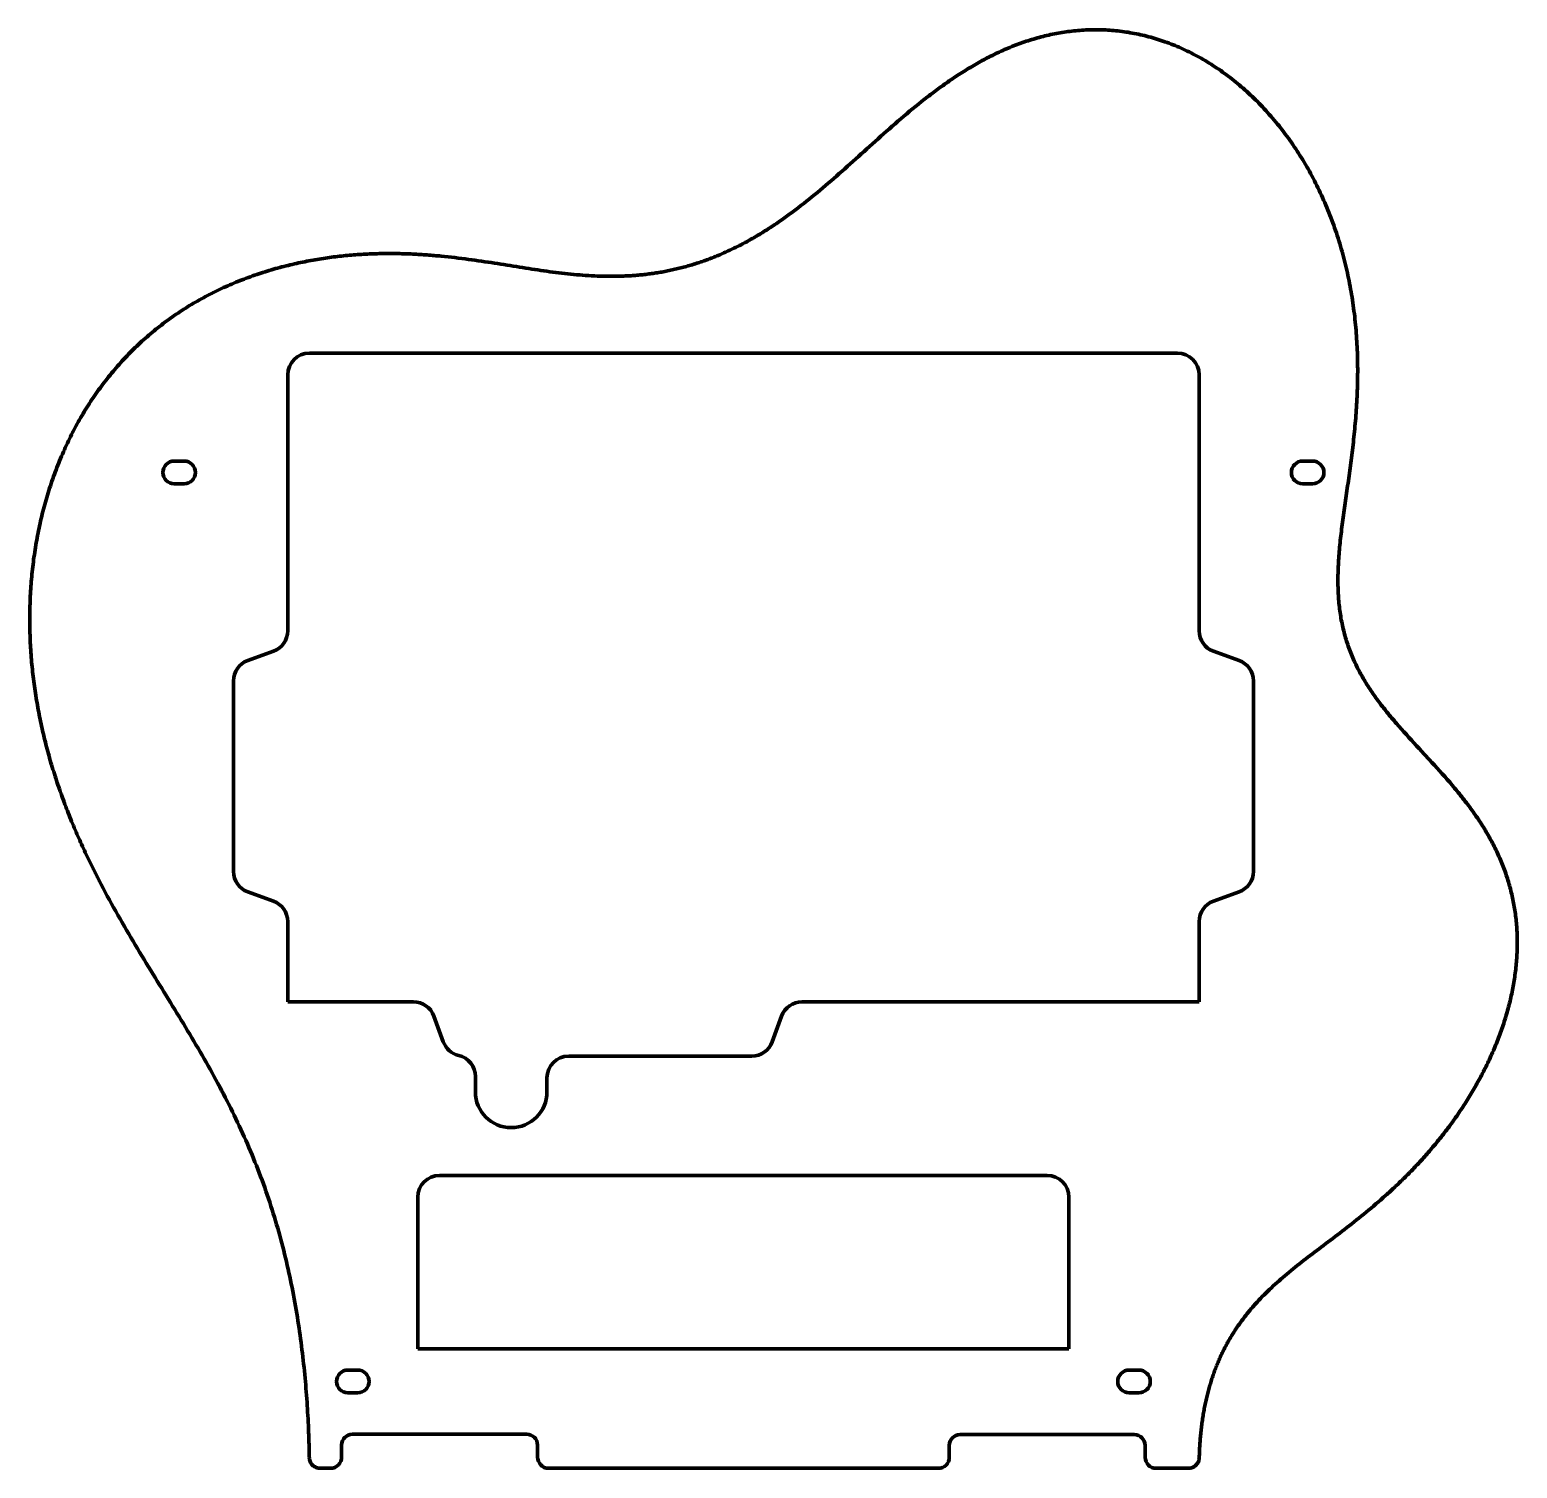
# Model space of a CAD drawing. Header units: millimetres. Extents: x -255 to 430, y -208 to 455.
import ezdxf

# ---------------------------------------------------------------- set-up
doc = ezdxf.new("R2010")
doc.units = ezdxf.units.MM
doc.header["$MEASUREMENT"] = 0
doc.layers.add('Visibile', color=7, linetype='Continuous', lineweight=0)

msp = doc.modelspace()

# ---------------------------------------------------------------- linework, layer by layer
at = {"layer": 'Visibile', "color": 7, "lineweight": 70}
for p, q in [((-126.21, 305.97), (273.79, 305.97)), ((-136.21, 177.97), (-136.21, 295.97)), ((283.79, 295.97), (283.79, 177.97)), ((-188.46, 256.22), (-183.96, 256.22)), ((331.54, 256.22), (336.04, 256.22)), ((-183.96, 245.72), (-188.46, 245.72)), ((336.04, 245.72), (331.54, 245.72)), ((-154.63, 164.26), (-142.79, 168.57)), ((290.37, 168.57), (302.21, 164.26)), ((-161.21, 67.07), (-161.21, 154.87)), ((308.79, 154.87), (308.79, 67.07)), ((-142.79, 53.36), (-154.63, 57.67)), ((302.21, 57.67), (290.37, 53.36)), ((-136.21, 6.97), (-136.21, 43.97)), ((283.79, 43.97), (283.79, 6.97)), ((-78.22, 6.97), (-136.21, 6.97)), ((167.79, 6.97), (100.79, 6.97)), ((283.79, 6.97), (167.79, 6.97)), ((-64.51, -11.45), (-68.82, 0.39)), ((91.39, 0.39), (87.08, -11.45)), ((77.68, -18.03), (-6.71, -18.03)), ((-49.71, -34.53), (-49.71, -27.5)), ((-16.71, -28.03), (-16.71, -34.53)), ((-66.21, -73.03), (213.79, -73.03)), ((-76.21, -153.03), (-76.21, -83.03)), ((223.79, -83.03), (223.79, -153.03)), ((-6.01, -153.03), (-76.21, -153.03)), ((153.59, -153.03), (-6.01, -153.03)), ((223.79, -153.03), (153.59, -153.03)), ((-108.46, -162.78), (-103.96, -162.78)), ((251.54, -162.78), (256.04, -162.78)), ((-103.96, -173.28), (-108.46, -173.28)), ((256.04, -173.28), (251.54, -173.28)), ((-111.36, -202.86), (-111.36, -197.33)), ((-106.36, -192.33), (-26.07, -192.33)), ((-21.07, -197.33), (-21.07, -202.86)), ((168.64, -203.03), (168.64, -197.5)), ((173.64, -192.5), (253.93, -192.5)), ((258.93, -197.5), (258.93, -203.03)), ((-121.25, -208.03), (-116.36, -208.03)), ((-16.07, -208.03), (163.64, -208.03)), ((263.93, -208.03), (278.85, -208.03))]:
    msp.add_line(p, q, dxfattribs=at)
msp.add_lwpolyline([(283.85, -203.17), (283.87, -202.42), (283.9, -201.66), (283.93, -200.91), (283.96, -200.17), (284, -199.42), (284.04, -198.68), (284.08, -197.95), (284.12, -197.21), (284.17, -196.48), (284.22, -195.75), (284.28, -195.03), (284.34, -194.31), (284.4, -193.59), (284.47, -192.87), (284.53, -192.16), (284.61, -191.45), (284.68, -190.74), (284.76, -190.04), (284.84, -189.34), (284.92, -188.64), (285.01, -187.94), (285.1, -187.25), (285.2, -186.56), (285.3, -185.88), (285.4, -185.19), (285.5, -184.52), (285.61, -183.84), (285.72, -183.16), (285.83, -182.49), (285.95, -181.83), (286.07, -181.16), (286.19, -180.5), (286.32, -179.84), (286.45, -179.19), (286.58, -178.53), (286.72, -177.88), (286.86, -177.24), (287, -176.59), (287.15, -175.95), (287.3, -175.31), (287.45, -174.68), (287.6, -174.05), (287.76, -173.42), (287.92, -172.79), (288.09, -172.17), (288.26, -171.55), (288.43, -170.93), (288.6, -170.32), (288.78, -169.7), (288.96, -169.1), (289.14, -168.49), (289.33, -167.89), (289.52, -167.29), (289.71, -166.69), (289.91, -166.1), (290.11, -165.51), (290.31, -164.92), (290.52, -164.33), (290.73, -163.75), (290.94, -163.17), (291.15, -162.59), (291.37, -162.02), (291.59, -161.45), (291.82, -160.88), (292.04, -160.32), (292.27, -159.75), (292.5, -159.19), (292.74, -158.64), (292.98, -158.08), (293.22, -157.53), (293.47, -156.98), (293.71, -156.43), (293.97, -155.89), (294.22, -155.35), (294.48, -154.81), (294.74, -154.28), (295, -153.74), (295.27, -153.21), (295.53, -152.69), (295.81, -152.16), (296.08, -151.64), (296.36, -151.12), (296.64, -150.6), (296.92, -150.09), (297.21, -149.58), (297.5, -149.07), (297.79, -148.56), (298.08, -148.06), (298.38, -147.56), (298.68, -147.06), (298.98, -146.56), (299.29, -146.07), (299.6, -145.58), (299.91, -145.09), (300.23, -144.6), (300.54, -144.12), (300.86, -143.63), (301.19, -143.16), (301.51, -142.68), (301.84, -142.2), (302.17, -141.73), (302.5, -141.26), (302.84, -140.79), (303.18, -140.33), (303.52, -139.86), (303.87, -139.4), (304.21, -138.94), (304.56, -138.48), (304.92, -138.03), (305.27, -137.58), (305.63, -137.13), (305.99, -136.68), (306.35, -136.23), (306.72, -135.78), (307.09, -135.34), (307.46, -134.9), (307.83, -134.46), (308.21, -134.02), (308.58, -133.59), (308.97, -133.16), (309.35, -132.72), (309.74, -132.29), (310.52, -131.44), (311.3, -130.59), (312.1, -129.75), (312.91, -128.92), (313.73, -128.09), (314.56, -127.26), (315.4, -126.45), (316.24, -125.63), (317.1, -124.83), (317.96, -124.02), (318.84, -123.23), (319.72, -122.43), (320.61, -121.64), (321.51, -120.85), (322.42, -120.07), (323.34, -119.29), (324.26, -118.51), (325.2, -117.73), (326.14, -116.95), (327.09, -116.18), (328.04, -115.41), (329.01, -114.63), (329.98, -113.86), (330.96, -113.09), (331.95, -112.32), (332.94, -111.54), (333.94, -110.77), (334.95, -109.99), (335.97, -109.22), (336.99, -108.44), (338.02, -107.65), (339.05, -106.87), (340.09, -106.08), (341.14, -105.28), (342.19, -104.49), (343.24, -103.69), (344.31, -102.88), (345.38, -102.07), (346.45, -101.25), (347.53, -100.43), (348.61, -99.6), (349.7, -98.77), (350.79, -97.92), (351.88, -97.07), (352.98, -96.22), (354.09, -95.35), (355.19, -94.48), (356.3, -93.6), (357.42, -92.7), (358.53, -91.8), (359.65, -90.89), (360.77, -89.98), (361.9, -89.05), (363.02, -88.11), (364.15, -87.16), (365.28, -86.19), (366.41, -85.22), (367.54, -84.24), (368.67, -83.24), (369.8, -82.23), (370.37, -81.72), (370.93, -81.21), (371.5, -80.7), (372.07, -80.18), (372.63, -79.66), (373.2, -79.13), (373.76, -78.61), (374.33, -78.08), (374.9, -77.54), (375.46, -77.01), (376.03, -76.47), (376.59, -75.92), (377.15, -75.37), (377.72, -74.82), (378.28, -74.27), (378.84, -73.71), (379.41, -73.15), (379.97, -72.59), (380.53, -72.02), (381.09, -71.45), (381.65, -70.87), (382.21, -70.3), (382.77, -69.71), (383.32, -69.13), (383.88, -68.54), (384.44, -67.95), (384.99, -67.35), (385.55, -66.75), (386.1, -66.15), (386.65, -65.54), (387.2, -64.93), (387.75, -64.32), (388.3, -63.7), (388.85, -63.08), (389.39, -62.46), (389.94, -61.83), (390.48, -61.2), (391.02, -60.56), (391.56, -59.92), (392.1, -59.28), (392.64, -58.63), (393.17, -57.98), (393.71, -57.33), (394.24, -56.67), (394.77, -56.01), (395.3, -55.35), (395.83, -54.68), (396.35, -54.01), (396.88, -53.33), (397.4, -52.65), (397.92, -51.97), (398.43, -51.28), (398.95, -50.59), (399.46, -49.9), (399.97, -49.21), (400.48, -48.51), (400.99, -47.8), (401.49, -47.1), (401.99, -46.39), (402.49, -45.67), (402.98, -44.96), (403.48, -44.24), (403.97, -43.51), (404.46, -42.78), (404.94, -42.05), (405.42, -41.32), (405.9, -40.58), (406.38, -39.84), (406.85, -39.1), (407.32, -38.36), (407.79, -37.61), (408.25, -36.85), (408.71, -36.1), (409.17, -35.34), (409.62, -34.58), (410.08, -33.81), (410.52, -33.05), (410.97, -32.28), (411.41, -31.5), (411.84, -30.73), (412.28, -29.95), (412.7, -29.17), (413.13, -28.38), (413.55, -27.6), (413.97, -26.81), (414.38, -26.02), (414.79, -25.22), (415.2, -24.42), (415.6, -23.63), (416, -22.82), (416.39, -22.02), (416.78, -21.21), (417.16, -20.4), (417.54, -19.59), (417.92, -18.78), (418.29, -17.96), (418.65, -17.15), (419.02, -16.33), (419.37, -15.5), (419.72, -14.68), (420.07, -13.86), (420.41, -13.03), (420.75, -12.2), (421.09, -11.37), (421.41, -10.53), (421.74, -9.7), (422.05, -8.86), (422.37, -8.03), (422.67, -7.19), (422.97, -6.35), (423.27, -5.5), (423.56, -4.66), (423.85, -3.81), (424.13, -2.97), (424.4, -2.12), (424.67, -1.27), (424.93, -0.42), (425.19, 0.43), (425.44, 1.28), (425.69, 2.14), (425.93, 2.99), (426.17, 3.84), (426.4, 4.7), (426.62, 5.56), (426.84, 6.41), (427.05, 7.27), (427.25, 8.13), (427.45, 8.99), (427.64, 9.85), (427.83, 10.71), (428.01, 11.57), (428.18, 12.43), (428.35, 13.3), (428.51, 14.16), (428.67, 15.02), (428.81, 15.88), (428.96, 16.74), (429.09, 17.61), (429.22, 18.47), (429.34, 19.33), (429.46, 20.19), (429.57, 21.06), (429.67, 21.92), (429.77, 22.78), (429.85, 23.64), (429.94, 24.5), (430.01, 25.36), (430.08, 26.22), (430.14, 27.08), (430.2, 27.94), (430.25, 28.8), (430.29, 29.66), (430.32, 30.52), (430.35, 31.38), (430.37, 32.23), (430.38, 33.09), (430.39, 33.94), (430.39, 34.8), (430.38, 35.65), (430.36, 36.5), (430.34, 37.35), (430.31, 38.2), (430.28, 39.05), (430.23, 39.9), (430.18, 40.75), (430.12, 41.59), (430.06, 42.44), (429.99, 43.28), (429.91, 44.12), (429.82, 44.96), (429.73, 45.8), (429.63, 46.63), (429.52, 47.47), (429.4, 48.3), (429.28, 49.14), (429.15, 49.97), (429.02, 50.8), (428.87, 51.62), (428.72, 52.45), (428.56, 53.27), (428.4, 54.1), (428.22, 54.92), (428.04, 55.73), (427.86, 56.55), (427.66, 57.36), (427.46, 58.18), (427.25, 58.99), (427.04, 59.8), (426.81, 60.6), (426.58, 61.41), (426.35, 62.21), (426.1, 63.01), (425.85, 63.81), (425.6, 64.6), (425.33, 65.4), (425.06, 66.19), (424.78, 66.98), (424.49, 67.77), (424.2, 68.55), (423.9, 69.33), (423.6, 70.11), (423.29, 70.89), (422.97, 71.67), (422.64, 72.44), (422.31, 73.21), (421.97, 73.98), (421.62, 74.74), (421.27, 75.51), (420.91, 76.27), (420.55, 77.03), (420.18, 77.79), (419.8, 78.54), (419.42, 79.29), (419.03, 80.04), (418.63, 80.79), (418.23, 81.53), (417.82, 82.27), (417.41, 83.01), (416.99, 83.75), (416.56, 84.49), (416.13, 85.22), (415.7, 85.95), (415.25, 86.67), (414.81, 87.4), (414.35, 88.12), (413.89, 88.84), (413.43, 89.56), (412.96, 90.28), (412.49, 90.99), (412.01, 91.7), (411.53, 92.41), (411.04, 93.12), (410.54, 93.82), (410.05, 94.52), (409.54, 95.22), (409.04, 95.92), (408.52, 96.62), (408.01, 97.31), (407.49, 98), (406.97, 98.69), (406.44, 99.38), (405.91, 100.06), (405.37, 100.75), (404.83, 101.43), (404.29, 102.11), (403.74, 102.78), (403.19, 103.46), (402.64, 104.13), (402.08, 104.8), (401.53, 105.47), (400.96, 106.14), (400.4, 106.81), (399.26, 108.14), (398.12, 109.46), (396.96, 110.78), (395.8, 112.09), (394.63, 113.4), (393.45, 114.7), (392.27, 115.99), (391.09, 117.29), (389.9, 118.58), (387.53, 121.15), (385.15, 123.72), (383.97, 125), (382.79, 126.28), (381.62, 127.56), (380.45, 128.84), (379.28, 130.12), (378.13, 131.41), (376.98, 132.69), (375.85, 133.98), (374.72, 135.27), (374.17, 135.92), (373.61, 136.57), (373.06, 137.21), (372.51, 137.86), (371.97, 138.52), (371.43, 139.17), (370.89, 139.82), (370.36, 140.48), (369.83, 141.13), (369.3, 141.79), (368.78, 142.45), (368.27, 143.11), (367.75, 143.78), (367.25, 144.44), (366.74, 145.11), (366.24, 145.77), (365.75, 146.45), (365.26, 147.12), (364.78, 147.79), (364.3, 148.47), (363.83, 149.15), (363.36, 149.83), (362.9, 150.51), (362.44, 151.2), (361.99, 151.89), (361.55, 152.58), (361.11, 153.27), (360.68, 153.97), (360.25, 154.67), (359.83, 155.37), (359.42, 156.07), (359.01, 156.78), (358.6, 157.49), (358.21, 158.2), (357.82, 158.92), (357.44, 159.64), (357.06, 160.36), (356.69, 161.09), (356.33, 161.82), (355.98, 162.55), (355.63, 163.29), (355.29, 164.03), (354.95, 164.77), (354.62, 165.52), (354.3, 166.27), (353.99, 167.02), (353.69, 167.78), (353.39, 168.54), (353.1, 169.31), (352.81, 170.08), (352.54, 170.85), (352.27, 171.63), (352.01, 172.41), (351.76, 173.19), (351.51, 173.99), (351.27, 174.78), (351.04, 175.58), (350.82, 176.38), (350.61, 177.19), (350.4, 178), (350.2, 178.82), (350.01, 179.64), (349.82, 180.46), (349.65, 181.29), (349.48, 182.13), (349.32, 182.96), (349.17, 183.81), (349.02, 184.66), (348.89, 185.51), (348.76, 186.37), (348.64, 187.23), (348.53, 188.1), (348.42, 188.97), (348.32, 189.85), (348.23, 190.73), (348.15, 191.62), (348.08, 192.51), (348.01, 193.41), (347.95, 194.31), (347.9, 195.22), (347.86, 196.13), (347.82, 197.05), (347.79, 197.97), (347.77, 198.9), (347.76, 199.83), (347.75, 200.77), (347.75, 201.72), (347.76, 202.67), (347.78, 203.62), (347.8, 204.58), (347.83, 205.54), (347.86, 206.51), (347.9, 207.49), (347.95, 208.47), (348, 209.45), (348.06, 210.45), (348.13, 211.44), (348.2, 212.44), (348.28, 213.45), (348.36, 214.46), (348.45, 215.48), (348.55, 216.5), (348.65, 217.53), (348.75, 218.56), (348.86, 219.6), (348.97, 220.64), (349.09, 221.69), (349.21, 222.74), (349.34, 223.8), (349.47, 224.86), (349.6, 225.93), (349.74, 227), (349.88, 228.08), (350.02, 229.16), (350.17, 230.25), (350.32, 231.34), (350.47, 232.44), (350.63, 233.54), (350.78, 234.65), (350.94, 235.76), (351.1, 236.88), (351.26, 238), (351.42, 239.13), (351.58, 240.26), (351.75, 241.39), (351.91, 242.53), (352.07, 243.67), (352.24, 244.82), (352.4, 245.97), (352.57, 247.13), (352.73, 248.29), (352.89, 249.46), (353.06, 250.62), (353.22, 251.8), (353.38, 252.97), (353.54, 254.15), (353.69, 255.34), (353.85, 256.53), (354, 257.72), (354.15, 258.91), (354.3, 260.11), (354.45, 261.31), (354.59, 262.52), (354.73, 263.73), (354.87, 264.94), (355, 266.16), (355.13, 267.38), (355.26, 268.6), (355.38, 269.82), (355.5, 271.05), (355.62, 272.28), (355.73, 273.51), (355.83, 274.75), (355.94, 275.99), (356.03, 277.23), (356.13, 278.47), (356.21, 279.72), (356.3, 280.97), (356.38, 282.22), (356.45, 283.47), (356.51, 284.72), (356.58, 285.98), (356.63, 287.24), (356.68, 288.5), (356.72, 289.76), (356.76, 291.02), (356.79, 292.29), (356.82, 293.55), (356.84, 294.82), (356.85, 296.09), (356.86, 297.36), (356.86, 298.63), (356.85, 299.9), (356.83, 301.17), (356.81, 302.44), (356.78, 303.72), (356.75, 304.99), (356.71, 306.27), (356.66, 307.54), (356.6, 308.82), (356.53, 310.09), (356.46, 311.37), (356.38, 312.64), (356.29, 313.92), (356.2, 315.2), (356.1, 316.47), (355.99, 317.75), (355.87, 319.02), (355.74, 320.29), (355.61, 321.57), (355.47, 322.84), (355.32, 324.11), (355.16, 325.38), (355, 326.65), (354.82, 327.92), (354.64, 329.18), (354.45, 330.45), (354.26, 331.71), (354.05, 332.98), (353.84, 334.24), (353.61, 335.5), (353.38, 336.75), (353.15, 338.01), (352.9, 339.26), (352.64, 340.51), (352.38, 341.76), (352.11, 343.01), (351.83, 344.25), (351.54, 345.49), (351.25, 346.73), (350.94, 347.97), (350.63, 349.2), (350.31, 350.43), (349.98, 351.66), (349.64, 352.88), (349.3, 354.1), (348.94, 355.32), (348.58, 356.53), (348.21, 357.74), (347.83, 358.95), (347.44, 360.15), (347.05, 361.35), (346.65, 362.54), (346.23, 363.74), (345.82, 364.92), (345.39, 366.1), (344.95, 367.28), (344.51, 368.46), (344.06, 369.63), (343.6, 370.79), (343.13, 371.95), (342.65, 373.1), (342.17, 374.25), (341.68, 375.4), (341.18, 376.54), (340.67, 377.67), (340.16, 378.8), (339.64, 379.93), (339.11, 381.04), (338.57, 382.16), (338.02, 383.26), (337.47, 384.37), (336.91, 385.46), (336.34, 386.55), (335.77, 387.63), (335.19, 388.71), (334.6, 389.78), (334, 390.85), (333.39, 391.9), (332.78, 392.96), (332.17, 394), (331.54, 395.04), (330.91, 396.07), (330.27, 397.1), (329.62, 398.11), (328.97, 399.12), (328.31, 400.13), (327.64, 401.13), (326.97, 402.11), (326.29, 403.1), (325.6, 404.07), (324.91, 405.04), (324.21, 406), (323.51, 406.95), (322.8, 407.9), (322.08, 408.83), (321.36, 409.76), (320.63, 410.68), (319.89, 411.59), (319.15, 412.5), (318.41, 413.39), (317.65, 414.28), (316.9, 415.16), (316.13, 416.03), (315.36, 416.9), (314.59, 417.75), (313.81, 418.6), (313.02, 419.44), (312.23, 420.26), (311.44, 421.08), (310.64, 421.9), (309.84, 422.7), (309.03, 423.49), (308.21, 424.27), (307.39, 425.05), (306.57, 425.82), (305.74, 426.57), (304.91, 427.32), (304.07, 428.06), (303.23, 428.79), (302.39, 429.51), (301.54, 430.22), (300.69, 430.92), (299.83, 431.61), (298.97, 432.29), (298.1, 432.96), (297.24, 433.62), (296.36, 434.28), (295.49, 434.92), (294.61, 435.55), (293.73, 436.18), (292.84, 436.79), (291.96, 437.39), (291.07, 437.98), (290.17, 438.57), (289.27, 439.14), (288.38, 439.7), (287.47, 440.26), (286.57, 440.8), (285.66, 441.33), (284.75, 441.86), (283.84, 442.37), (282.92, 442.87), (282.01, 443.36), (281.09, 443.84), (280.17, 444.32), (279.25, 444.78), (278.32, 445.23), (277.4, 445.67), (276.47, 446.1), (275.54, 446.52), (274.61, 446.93), (273.68, 447.33), (272.74, 447.72), (271.81, 448.1), (270.87, 448.46), (269.93, 448.82), (269, 449.17), (268.06, 449.51), (267.12, 449.84), (266.18, 450.15), (265.24, 450.46), (264.29, 450.76), (263.35, 451.04), (262.41, 451.32), (261.47, 451.58), (260.52, 451.84), (259.58, 452.09), (258.64, 452.32), (257.69, 452.55), (256.75, 452.76), (255.81, 452.97), (254.86, 453.16), (253.92, 453.35), (252.98, 453.53), (252.04, 453.69), (251.09, 453.85), (250.15, 453.99), (249.21, 454.13), (248.27, 454.26), (247.33, 454.37), (246.39, 454.48), (245.46, 454.58), (244.52, 454.67), (243.58, 454.75), (242.65, 454.81), (241.72, 454.87), (240.78, 454.92), (239.85, 454.97), (238.92, 455), (237.99, 455.02), (237.07, 455.03), (236.14, 455.04), (235.22, 455.03), (234.3, 455.02), (233.37, 455), (232.46, 454.97), (231.54, 454.93), (230.62, 454.88), (229.71, 454.82), (228.8, 454.76), (227.89, 454.68), (226.98, 454.6), (226.07, 454.51), (225.17, 454.41), (224.26, 454.3), (223.36, 454.18), (222.46, 454.06), (221.57, 453.93), (220.67, 453.79), (219.78, 453.64), (218.89, 453.48), (218, 453.32), (217.12, 453.15), (216.24, 452.97), (215.36, 452.78), (214.48, 452.59), (213.6, 452.39), (212.73, 452.18), (211.86, 451.96), (210.99, 451.74), (210.12, 451.51), (209.26, 451.27), (208.4, 451.02), (207.54, 450.77), (206.68, 450.51), (205.83, 450.25), (204.98, 449.98), (204.13, 449.7), (203.29, 449.41), (202.44, 449.12), (201.6, 448.82), (200.76, 448.52), (199.93, 448.21), (199.1, 447.89), (198.27, 447.57), (197.44, 447.24), (196.61, 446.9), (195.79, 446.56), (194.97, 446.22), (194.16, 445.86), (193.34, 445.51), (192.53, 445.14), (191.72, 444.77), (190.92, 444.4), (190.11, 444.02), (189.31, 443.63), (188.51, 443.24), (187.72, 442.84), (186.93, 442.44), (186.14, 442.04), (185.35, 441.62), (184.56, 441.21), (183.78, 440.79), (183, 440.36), (182.23, 439.93), (181.45, 439.49), (180.68, 439.05), (179.91, 438.61), (179.14, 438.16), (178.38, 437.71), (177.62, 437.25), (176.86, 436.79), (176.1, 436.32), (175.35, 435.85), (174.6, 435.38), (173.85, 434.9), (173.1, 434.42), (172.36, 433.94), (171.62, 433.45), (170.88, 432.95), (170.14, 432.46), (169.4, 431.96), (168.67, 431.46), (167.94, 430.95), (167.21, 430.44), (166.49, 429.93), (165.77, 429.41), (165.05, 428.89), (164.33, 428.37), (163.61, 427.85), (162.9, 427.32), (162.18, 426.79), (161.47, 426.26), (160.77, 425.72), (160.06, 425.18), (159.36, 424.64), (158.66, 424.1), (157.26, 423.01), (155.87, 421.91), (154.49, 420.8), (153.11, 419.68), (151.75, 418.56), (150.39, 417.43), (149.03, 416.3), (147.69, 415.16), (146.34, 414.01), (145.01, 412.86), (143.68, 411.71), (142.36, 410.56), (141.04, 409.4), (139.73, 408.24), (138.42, 407.08), (137.12, 405.92), (135.82, 404.75), (134.53, 403.59), (133.24, 402.43), (131.95, 401.27), (130.67, 400.11), (129.38, 398.96), (128.11, 397.8), (126.83, 396.65), (125.56, 395.5), (124.29, 394.36), (123.02, 393.22), (121.76, 392.09), (120.49, 390.96), (119.23, 389.84), (117.97, 388.72), (116.71, 387.61), (115.45, 386.51), (114.19, 385.41), (112.93, 384.33), (111.67, 383.25), (110.41, 382.18), (109.15, 381.12), (107.9, 380.07), (106.64, 379.02), (105.37, 377.99), (104.11, 376.97), (102.85, 375.96), (101.59, 374.96), (100.32, 373.97), (99.06, 373), (98.42, 372.51), (97.79, 372.03), (97.16, 371.56), (96.52, 371.08), (95.89, 370.61), (95.25, 370.14), (94.62, 369.68), (93.98, 369.21), (93.34, 368.76), (92.71, 368.3), (92.07, 367.85), (91.43, 367.4), (90.79, 366.96), (90.15, 366.51), (89.51, 366.08), (88.87, 365.64), (88.23, 365.21), (87.59, 364.78), (86.95, 364.36), (86.31, 363.94), (85.67, 363.52), (85.02, 363.11), (84.38, 362.7), (83.74, 362.29), (83.09, 361.89), (82.45, 361.49), (81.8, 361.09), (81.16, 360.7), (80.51, 360.31), (79.86, 359.93), (79.22, 359.55), (78.57, 359.17), (77.92, 358.8), (77.27, 358.43), (76.62, 358.07), (75.97, 357.71), (75.32, 357.35), (74.67, 357), (74.02, 356.65), (73.36, 356.3), (72.71, 355.96), (72.06, 355.62), (71.41, 355.29), (70.75, 354.96), (70.1, 354.63), (69.44, 354.31), (68.79, 353.99), (68.13, 353.68), (67.47, 353.37), (66.82, 353.07), (66.16, 352.76), (65.5, 352.47), (64.84, 352.17), (64.18, 351.88), (63.53, 351.6), (62.87, 351.32), (62.21, 351.04), (61.55, 350.77), (60.88, 350.5), (60.22, 350.23), (59.56, 349.97), (58.9, 349.71), (58.24, 349.46), (57.57, 349.21), (56.91, 348.97), (56.25, 348.73), (55.58, 348.49), (54.92, 348.26), (54.25, 348.03), (53.59, 347.81), (52.92, 347.58), (52.26, 347.37), (51.59, 347.16), (50.93, 346.95), (50.26, 346.74), (49.59, 346.54), (48.92, 346.35), (48.26, 346.16), (47.59, 345.97), (46.92, 345.78), (46.25, 345.6), (45.58, 345.43), (44.91, 345.25), (44.25, 345.09), (43.58, 344.92), (42.91, 344.76), (42.24, 344.61), (41.57, 344.45), (40.9, 344.31), (40.23, 344.16), (39.56, 344.02), (38.88, 343.88), (38.21, 343.75), (37.54, 343.62), (36.87, 343.5), (36.2, 343.37), (35.53, 343.26), (34.85, 343.14), (34.18, 343.03), (33.51, 342.93), (32.84, 342.82), (32.17, 342.73), (31.49, 342.63), (30.82, 342.54), (30.15, 342.45), (29.47, 342.37), (28.8, 342.29), (28.13, 342.21), (27.45, 342.14), (26.78, 342.07), (26.1, 342), (25.43, 341.94), (24.76, 341.88), (24.08, 341.82), (23.41, 341.77), (22.73, 341.72), (22.06, 341.67), (21.38, 341.63), (20.71, 341.59), (20.04, 341.56), (19.36, 341.53), (18.69, 341.5), (18.01, 341.47), (17.33, 341.45), (16.66, 341.43), (15.98, 341.41), (15.31, 341.4), (14.63, 341.39), (13.96, 341.38), (13.28, 341.38), (11.93, 341.38), (10.57, 341.39), (9.22, 341.42), (7.87, 341.45), (6.51, 341.5), (5.16, 341.56), (3.8, 341.63), (2.44, 341.71), (1.08, 341.8), (-0.28, 341.89), (-1.64, 342), (-3, 342.12), (-4.37, 342.24), (-5.73, 342.38), (-7.1, 342.52), (-8.47, 342.67), (-9.84, 342.83), (-11.22, 342.99), (-12.59, 343.16), (-13.97, 343.34), (-15.36, 343.52), (-16.74, 343.71), (-18.13, 343.91), (-19.52, 344.11), (-20.92, 344.31), (-22.31, 344.52), (-23.72, 344.73), (-25.12, 344.95), (-26.54, 345.17), (-27.95, 345.39), (-29.37, 345.61), (-30.8, 345.84), (-32.23, 346.07), (-33.67, 346.3), (-35.11, 346.53), (-36.56, 346.76), (-38.01, 346.99), (-39.47, 347.22), (-40.94, 347.45), (-42.41, 347.68), (-43.89, 347.9), (-45.38, 348.13), (-46.88, 348.35), (-48.38, 348.57), (-49.89, 348.79), (-51.41, 349), (-52.94, 349.21), (-54.47, 349.41), (-56.02, 349.61), (-57.57, 349.8), (-59.13, 349.99), (-60.7, 350.17), (-62.28, 350.34), (-63.87, 350.51), (-65.46, 350.67), (-66.27, 350.75), (-67.07, 350.82), (-67.88, 350.9), (-68.69, 350.97), (-69.5, 351.03), (-70.31, 351.1), (-71.13, 351.16), (-71.95, 351.23), (-72.77, 351.29), (-73.59, 351.34), (-74.42, 351.4), (-75.25, 351.45), (-76.08, 351.5), (-76.91, 351.54), (-77.75, 351.59), (-78.59, 351.63), (-79.43, 351.67), (-80.27, 351.7), (-81.12, 351.73), (-81.97, 351.76), (-82.82, 351.79), (-83.67, 351.81), (-84.53, 351.83), (-85.39, 351.85), (-86.25, 351.86), (-87.11, 351.87), (-87.98, 351.88), (-88.85, 351.88), (-89.72, 351.88), (-90.59, 351.88), (-91.47, 351.87), (-92.35, 351.86), (-93.23, 351.85), (-94.11, 351.83), (-95, 351.81), (-95.89, 351.78), (-96.78, 351.75), (-97.67, 351.72), (-98.57, 351.68), (-99.47, 351.64), (-100.37, 351.6), (-101.27, 351.55), (-102.17, 351.49), (-103.08, 351.44), (-103.99, 351.38), (-104.9, 351.31), (-105.82, 351.24), (-106.73, 351.16), (-107.65, 351.09), (-108.57, 351), (-109.5, 350.91), (-110.42, 350.82), (-111.35, 350.72), (-112.28, 350.62), (-113.21, 350.52), (-114.14, 350.4), (-115.07, 350.29), (-116.01, 350.17), (-116.95, 350.04), (-117.89, 349.91), (-118.83, 349.78), (-119.77, 349.63), (-120.72, 349.49), (-121.67, 349.34), (-122.61, 349.18), (-123.56, 349.02), (-124.51, 348.85), (-125.47, 348.68), (-126.42, 348.5), (-127.37, 348.32), (-128.33, 348.13), (-129.29, 347.94), (-130.24, 347.74), (-131.2, 347.54), (-132.16, 347.33), (-133.12, 347.11), (-134.09, 346.89), (-135.05, 346.66), (-136.01, 346.43), (-136.97, 346.19), (-137.94, 345.95), (-138.9, 345.7), (-139.87, 345.44), (-140.83, 345.18), (-141.8, 344.91), (-142.76, 344.63), (-143.73, 344.35), (-144.69, 344.07), (-145.66, 343.77), (-146.62, 343.48), (-147.59, 343.17), (-148.55, 342.86), (-149.51, 342.54), (-150.48, 342.22), (-151.44, 341.89), (-152.4, 341.55), (-153.36, 341.21), (-154.32, 340.86), (-155.28, 340.51), (-156.24, 340.14), (-157.2, 339.78), (-158.16, 339.4), (-159.11, 339.02), (-160.06, 338.63), (-161.02, 338.24), (-161.97, 337.84), (-162.91, 337.43), (-163.86, 337.01), (-164.81, 336.59), (-165.75, 336.17), (-166.69, 335.73), (-167.63, 335.29), (-168.57, 334.84), (-169.5, 334.39), (-170.43, 333.93), (-171.36, 333.46), (-172.29, 332.99), (-173.21, 332.5), (-174.14, 332.02), (-175.06, 331.52), (-175.97, 331.02), (-176.88, 330.51), (-177.8, 330), (-178.7, 329.47), (-179.61, 328.95), (-180.51, 328.41), (-181.4, 327.87), (-182.3, 327.32), (-183.19, 326.76), (-184.08, 326.2), (-184.96, 325.63), (-185.84, 325.06), (-186.72, 324.47), (-187.59, 323.89), (-188.46, 323.29), (-189.32, 322.69), (-190.18, 322.08), (-191.04, 321.46), (-191.89, 320.84), (-192.74, 320.21), (-193.58, 319.57), (-194.42, 318.93), (-195.26, 318.28), (-196.09, 317.62), (-196.91, 316.96), (-197.74, 316.29), (-198.55, 315.62), (-199.36, 314.94), (-200.17, 314.25), (-200.98, 313.55), (-201.77, 312.85), (-202.57, 312.14), (-203.36, 311.43), (-204.14, 310.71), (-204.92, 309.98), (-205.69, 309.25), (-206.46, 308.51), (-207.23, 307.77), (-207.99, 307.01), (-208.74, 306.26), (-209.49, 305.49), (-210.23, 304.72), (-210.97, 303.95), (-211.7, 303.17), (-212.43, 302.38), (-213.15, 301.59), (-213.87, 300.79), (-214.58, 299.98), (-215.28, 299.17), (-215.98, 298.35), (-216.68, 297.53), (-217.37, 296.7), (-218.05, 295.87), (-218.73, 295.03), (-219.4, 294.18), (-220.07, 293.33), (-220.73, 292.48), (-221.38, 291.62), (-222.03, 290.75), (-222.67, 289.88), (-223.31, 289), (-223.94, 288.12), (-224.57, 287.23), (-225.19, 286.33), (-225.8, 285.44), (-226.41, 284.53), (-227.01, 283.63), (-227.6, 282.71), (-228.19, 281.79), (-228.78, 280.87), (-229.35, 279.94), (-229.92, 279.01), (-230.49, 278.07), (-231.05, 277.13), (-231.6, 276.18), (-232.15, 275.23), (-232.69, 274.28), (-233.22, 273.32), (-233.75, 272.35), (-234.27, 271.38), (-234.78, 270.41), (-235.29, 269.43), (-235.79, 268.45), (-236.29, 267.47), (-236.78, 266.48), (-237.26, 265.48), (-237.73, 264.48), (-238.2, 263.48), (-238.67, 262.48), (-239.12, 261.47), (-239.57, 260.46), (-240.02, 259.44), (-240.46, 258.42), (-240.89, 257.39), (-241.31, 256.37), (-241.73, 255.34), (-242.14, 254.3), (-242.55, 253.26), (-242.94, 252.22), (-243.34, 251.18), (-243.72, 250.13), (-244.1, 249.08), (-244.47, 248.03), (-244.84, 246.97), (-245.2, 245.91), (-245.55, 244.85), (-245.9, 243.78), (-246.24, 242.72), (-246.57, 241.65), (-246.9, 240.57), (-247.22, 239.5), (-247.53, 238.42), (-247.84, 237.34), (-248.14, 236.26), (-248.43, 235.17), (-248.72, 234.08), (-249, 232.99), (-249.27, 231.9), (-249.54, 230.81), (-249.8, 229.71), (-250.06, 228.61), (-250.31, 227.52), (-250.55, 226.41), (-250.79, 225.31), (-251.01, 224.2), (-251.24, 223.1), (-251.45, 221.99), (-251.66, 220.88), (-251.87, 219.77), (-252.06, 218.66), (-252.25, 217.54), (-252.44, 216.43), (-252.62, 215.31), (-252.79, 214.19), (-252.95, 213.07), (-253.11, 211.95), (-253.26, 210.83), (-253.41, 209.71), (-253.55, 208.59), (-253.68, 207.46), (-253.81, 206.34), (-253.93, 205.21), (-254.05, 204.09), (-254.15, 202.96), (-254.26, 201.83), (-254.35, 200.71), (-254.44, 199.58), (-254.53, 198.45), (-254.6, 197.32), (-254.68, 196.19), (-254.74, 195.06), (-254.8, 193.93), (-254.85, 192.8), (-254.9, 191.67), (-254.94, 190.54), (-254.98, 189.41), (-255.01, 188.28), (-255.03, 187.15), (-255.05, 186.03), (-255.06, 184.9), (-255.06, 183.77), (-255.06, 182.64), (-255.06, 181.51), (-255.04, 180.38), (-255.02, 179.26), (-255, 178.13), (-254.97, 177.01), (-254.94, 175.88), (-254.89, 174.76), (-254.85, 173.63), (-254.8, 172.51), (-254.74, 171.39), (-254.67, 170.27), (-254.6, 169.15), (-254.53, 168.03), (-254.45, 166.91), (-254.36, 165.79), (-254.27, 164.68), (-254.18, 163.56), (-254.07, 162.45), (-253.97, 161.33), (-253.85, 160.22), (-253.73, 159.11), (-253.61, 158), (-253.48, 156.9), (-253.35, 155.79), (-253.21, 154.69), (-253.06, 153.58), (-252.91, 152.48), (-252.76, 151.38), (-252.6, 150.28), (-252.43, 149.19), (-252.26, 148.09), (-252.09, 147), (-251.91, 145.91), (-251.72, 144.82), (-251.53, 143.73), (-251.34, 142.64), (-251.14, 141.56), (-250.93, 140.48), (-250.72, 139.4), (-250.51, 138.32), (-250.29, 137.24), (-250.07, 136.17), (-249.84, 135.09), (-249.61, 134.02), (-249.37, 132.96), (-249.13, 131.89), (-248.88, 130.82), (-248.63, 129.76), (-248.38, 128.7), (-248.12, 127.64), (-247.85, 126.59), (-247.58, 125.53), (-247.31, 124.48), (-247.04, 123.43), (-246.75, 122.39), (-246.47, 121.34), (-246.18, 120.3), (-245.89, 119.26), (-245.59, 118.22), (-245.29, 117.18), (-244.98, 116.15), (-244.67, 115.12), (-244.36, 114.09), (-244.04, 113.06), (-243.72, 112.04), (-243.39, 111.02), (-243.06, 110), (-242.73, 108.98), (-242.4, 107.96), (-242.06, 106.95), (-241.71, 105.94), (-241.36, 104.93), (-241.01, 103.93), (-240.66, 102.93), (-240.3, 101.93), (-239.94, 100.93), (-239.58, 99.93), (-239.21, 98.94), (-238.84, 97.95), (-238.46, 96.96), (-238.08, 95.97), (-237.7, 94.99), (-237.32, 94.01), (-236.93, 93.03), (-236.54, 92.05), (-236.15, 91.08), (-235.75, 90.1), (-235.35, 89.13), (-234.95, 88.17), (-234.54, 87.2), (-234.13, 86.24), (-233.72, 85.28), (-233.31, 84.32), (-232.89, 83.37), (-232.47, 82.41), (-232.05, 81.46), (-231.63, 80.51), (-231.2, 79.57), (-230.77, 78.62), (-230.34, 77.68), (-229.9, 76.74), (-229.47, 75.81), (-229.03, 74.87), (-228.59, 73.94), (-228.14, 73.01), (-227.7, 72.08), (-227.25, 71.15), (-226.8, 70.23), (-225.89, 68.39), (-224.97, 66.56), (-224.05, 64.73), (-223.12, 62.92), (-222.18, 61.11), (-221.24, 59.31), (-220.28, 57.52), (-219.33, 55.74), (-218.36, 53.96), (-217.39, 52.19), (-216.42, 50.43), (-215.44, 48.68), (-214.45, 46.93), (-213.46, 45.19), (-212.47, 43.46), (-211.47, 41.74), (-210.48, 40.02), (-209.47, 38.3), (-208.47, 36.59), (-207.46, 34.89), (-206.45, 33.2), (-205.44, 31.51), (-204.42, 29.82), (-203.41, 28.14), (-202.39, 26.46), (-201.38, 24.79), (-200.36, 23.13), (-199.34, 21.46), (-198.33, 19.81), (-197.31, 18.15), (-196.29, 16.5), (-195.28, 14.85), (-194.27, 13.21), (-193.26, 11.57), (-192.25, 9.93), (-191.24, 8.3), (-190.24, 6.67), (-189.24, 5.04), (-188.24, 3.41), (-187.24, 1.78), (-186.25, 0.16), (-185.26, -1.46), (-184.28, -3.09), (-183.3, -4.71), (-182.33, -6.33), (-181.36, -7.94), (-180.39, -9.56), (-179.43, -11.18), (-178.48, -12.8), (-177.53, -14.41), (-176.59, -16.03), (-175.65, -17.65), (-174.72, -19.26), (-173.8, -20.88), (-172.88, -22.5), (-171.97, -24.12), (-171.07, -25.74), (-170.17, -27.36), (-169.28, -28.99), (-168.4, -30.61), (-167.53, -32.24), (-166.67, -33.86), (-165.81, -35.49), (-164.96, -37.12), (-164.12, -38.76), (-163.29, -40.39), (-162.47, -42.03), (-161.66, -43.67), (-160.85, -45.31), (-160.06, -46.95), (-159.27, -48.6), (-158.5, -50.25), (-157.73, -51.9), (-156.97, -53.55), (-156.22, -55.21), (-155.49, -56.87), (-154.76, -58.53), (-154.04, -60.19), (-153.33, -61.86), (-152.63, -63.53), (-151.95, -65.2), (-151.27, -66.88), (-150.6, -68.55), (-149.94, -70.23), (-149.29, -71.92), (-148.66, -73.6), (-148.03, -75.29), (-147.41, -76.98), (-146.81, -78.67), (-146.21, -80.36), (-145.62, -82.06), (-145.05, -83.75), (-144.48, -85.45), (-143.93, -87.16), (-143.38, -88.86), (-142.85, -90.56), (-142.32, -92.27), (-141.81, -93.97), (-141.3, -95.68), (-140.81, -97.39), (-140.32, -99.1), (-139.84, -100.81), (-139.38, -102.53), (-138.92, -104.24), (-138.48, -105.95), (-138.04, -107.66), (-137.61, -109.38), (-137.2, -111.09), (-136.79, -112.8), (-136.39, -114.51), (-136, -116.22), (-135.62, -117.93), (-135.25, -119.64), (-134.89, -121.35), (-134.54, -123.06), (-134.19, -124.77), (-133.86, -126.47), (-133.53, -128.17), (-133.21, -129.87), (-132.9, -131.57), (-132.6, -133.27), (-132.31, -134.96), (-132.02, -136.65), (-131.75, -138.34), (-131.48, -140.03), (-131.22, -141.71), (-130.97, -143.39), (-130.72, -145.06), (-130.48, -146.73), (-130.26, -148.4), (-130.03, -150.07), (-129.82, -151.72), (-129.61, -153.38), (-129.41, -155.03), (-129.22, -156.67), (-129.03, -158.31), (-128.85, -159.95), (-128.68, -161.58), (-128.51, -163.2), (-128.35, -164.82), (-128.2, -166.44), (-128.05, -168.04), (-127.91, -169.65), (-127.77, -171.24), (-127.65, -172.83), (-127.52, -174.41), (-127.41, -175.99), (-127.3, -177.56), (-127.19, -179.12), (-127.09, -180.67), (-127, -182.22), (-126.91, -183.76), (-126.83, -185.3), (-126.75, -186.82), (-126.68, -188.34), (-126.61, -189.85), (-126.55, -191.36), (-126.5, -192.85), (-126.44, -194.34), (-126.4, -195.82), (-126.36, -197.29), (-126.32, -198.75), (-126.29, -200.21), (-126.27, -201.66), (-126.25, -203.1)], dxfattribs=at)
for points in [[(-126.21, 305.97), (-131.74, 305.97), (-136.21, 301.49), (-136.21, 295.97)], [(283.79, 295.97), (283.79, 301.49), (279.31, 305.97), (273.79, 305.97)], [(-136.21, 177.97), (-136.21, 173.77), (-138.84, 170.01), (-142.79, 168.57)], [(290.37, 168.57), (286.42, 170.01), (283.79, 173.77), (283.79, 177.97)], [(-154.63, 164.26), (-158.58, 162.82), (-161.21, 159.07), (-161.21, 154.87)], [(308.79, 154.87), (308.79, 159.07), (306.16, 162.82), (302.21, 164.26)], [(-161.21, 67.07), (-161.21, 62.86), (-158.58, 59.11), (-154.63, 57.67)], [(302.21, 57.67), (306.16, 59.11), (308.79, 62.86), (308.79, 67.07)], [(-142.79, 53.36), (-138.84, 51.92), (-136.21, 48.17), (-136.21, 43.97)], [(283.79, 43.97), (283.79, 48.17), (286.42, 51.92), (290.37, 53.36)], [(-78.22, 6.97), (-74.01, 6.97), (-70.26, 4.34), (-68.82, 0.39)], [(91.39, 0.39), (92.83, 4.34), (96.58, 6.97), (100.79, 6.97)], [(-64.51, -11.45), (-63.36, -14.62), (-60.69, -16.99), (-57.41, -17.76)], [(77.68, -18.03), (81.89, -18.03), (85.64, -15.4), (87.08, -11.45)], [(-57.41, -17.76), (-52.9, -18.83), (-49.71, -22.86), (-49.71, -27.5)], [(-16.71, -28.03), (-16.71, -22.51), (-12.24, -18.03), (-6.71, -18.03)], [(-66.21, -73.03), (-71.74, -73.03), (-76.21, -77.51), (-76.21, -83.03)], [(223.79, -83.03), (223.79, -77.51), (219.31, -73.03), (213.79, -73.03)], [(-106.36, -192.33), (-109.12, -192.33), (-111.36, -194.57), (-111.36, -197.33)], [(-21.07, -197.33), (-21.07, -194.57), (-23.31, -192.33), (-26.07, -192.33)], [(173.64, -192.5), (170.88, -192.5), (168.64, -194.74), (168.64, -197.5)], [(258.93, -197.5), (258.93, -194.74), (256.69, -192.5), (253.93, -192.5)], [(-111.36, -202.86), (-111.36, -205.62), (-113.59, -208.03), (-116.36, -208.03)], [(-16.07, -208.03), (-18.83, -208.03), (-21.07, -205.62), (-21.07, -202.86)], [(168.64, -203.03), (168.64, -205.79), (166.41, -208.03), (163.64, -208.03)], [(263.93, -208.03), (261.17, -208.03), (258.93, -205.79), (258.93, -203.03)]]:
    msp.add_open_spline(points, degree=3, dxfattribs=at)
for points, knots in [([(-188.46, 245.72), (-191.36, 245.72), (-193.71, 248.07), (-193.71, 250.97), (-193.71, 253.87), (-191.36, 256.22), (-188.46, 256.22)], [0, 0, 0, 0, 1, 1, 1, 2, 2, 2, 2]), ([(-183.96, 256.22), (-181.06, 256.22), (-178.71, 253.87), (-178.71, 250.97), (-178.71, 248.07), (-181.06, 245.72), (-183.96, 245.72)], [0, 0, 0, 0, 1, 1, 1, 2, 2, 2, 2]), ([(331.54, 245.72), (328.64, 245.72), (326.29, 248.07), (326.29, 250.97), (326.29, 253.87), (328.64, 256.22), (331.54, 256.22)], [0, 0, 0, 0, 1, 1, 1, 2, 2, 2, 2]), ([(336.04, 256.22), (338.94, 256.22), (341.29, 253.87), (341.29, 250.97), (341.29, 248.07), (338.94, 245.72), (336.04, 245.72)], [0, 0, 0, 0, 1, 1, 1, 2, 2, 2, 2]), ([(-16.71, -34.53), (-16.71, -43.65), (-24.1, -51.03), (-33.21, -51.03), (-42.33, -51.03), (-49.71, -43.65), (-49.71, -34.53)], [0, 0, 0, 0, 1, 1, 1, 2, 2, 2, 2]), ([(-108.46, -173.28), (-111.36, -173.28), (-113.71, -170.93), (-113.71, -168.03), (-113.71, -165.13), (-111.36, -162.78), (-108.46, -162.78)], [0, 0, 0, 0, 1, 1, 1, 2, 2, 2, 2]), ([(-103.96, -162.78), (-101.06, -162.78), (-98.71, -165.13), (-98.71, -168.03), (-98.71, -170.93), (-101.06, -173.28), (-103.96, -173.28)], [0, 0, 0, 0, 1, 1, 1, 2, 2, 2, 2]), ([(251.54, -173.28), (248.64, -173.28), (246.29, -170.93), (246.29, -168.03), (246.29, -165.13), (248.64, -162.78), (251.54, -162.78)], [0, 0, 0, 0, 1, 1, 1, 2, 2, 2, 2]), ([(256.04, -162.78), (258.94, -162.78), (261.29, -165.13), (261.29, -168.03), (261.29, -170.93), (258.94, -173.28), (256.04, -173.28)], [0, 0, 0, 0, 1, 1, 1, 2, 2, 2, 2]), ([(-121.25, -208.03), (-121.9, -208.03), (-122.54, -207.91), (-123.15, -207.66), (-123.75, -207.41), (-124.3, -207.05), (-124.76, -206.59), (-125.22, -206.13), (-125.59, -205.59), (-125.85, -204.99), (-126.1, -204.39), (-126.24, -203.75), (-126.25, -203.1)], [0, 0, 0, 0, 1, 1, 1, 2, 2, 2, 3, 3, 3, 4, 4, 4, 4]), ([(283.85, -203.17), (283.83, -203.82), (283.69, -204.46), (283.43, -205.06), (283.16, -205.65), (282.78, -206.19), (282.31, -206.64), (281.84, -207.09), (281.29, -207.45), (280.69, -207.69), (280.1, -207.91), (279.48, -208.03), (278.85, -208.03)], [0, 0, 0, 0, 1, 1, 1, 2, 2, 2, 3, 3, 3, 4, 4, 4, 4])]:
    msp.add_open_spline(points, degree=3, knots=knots, dxfattribs=at)

doc.saveas('drawing.dxf')
